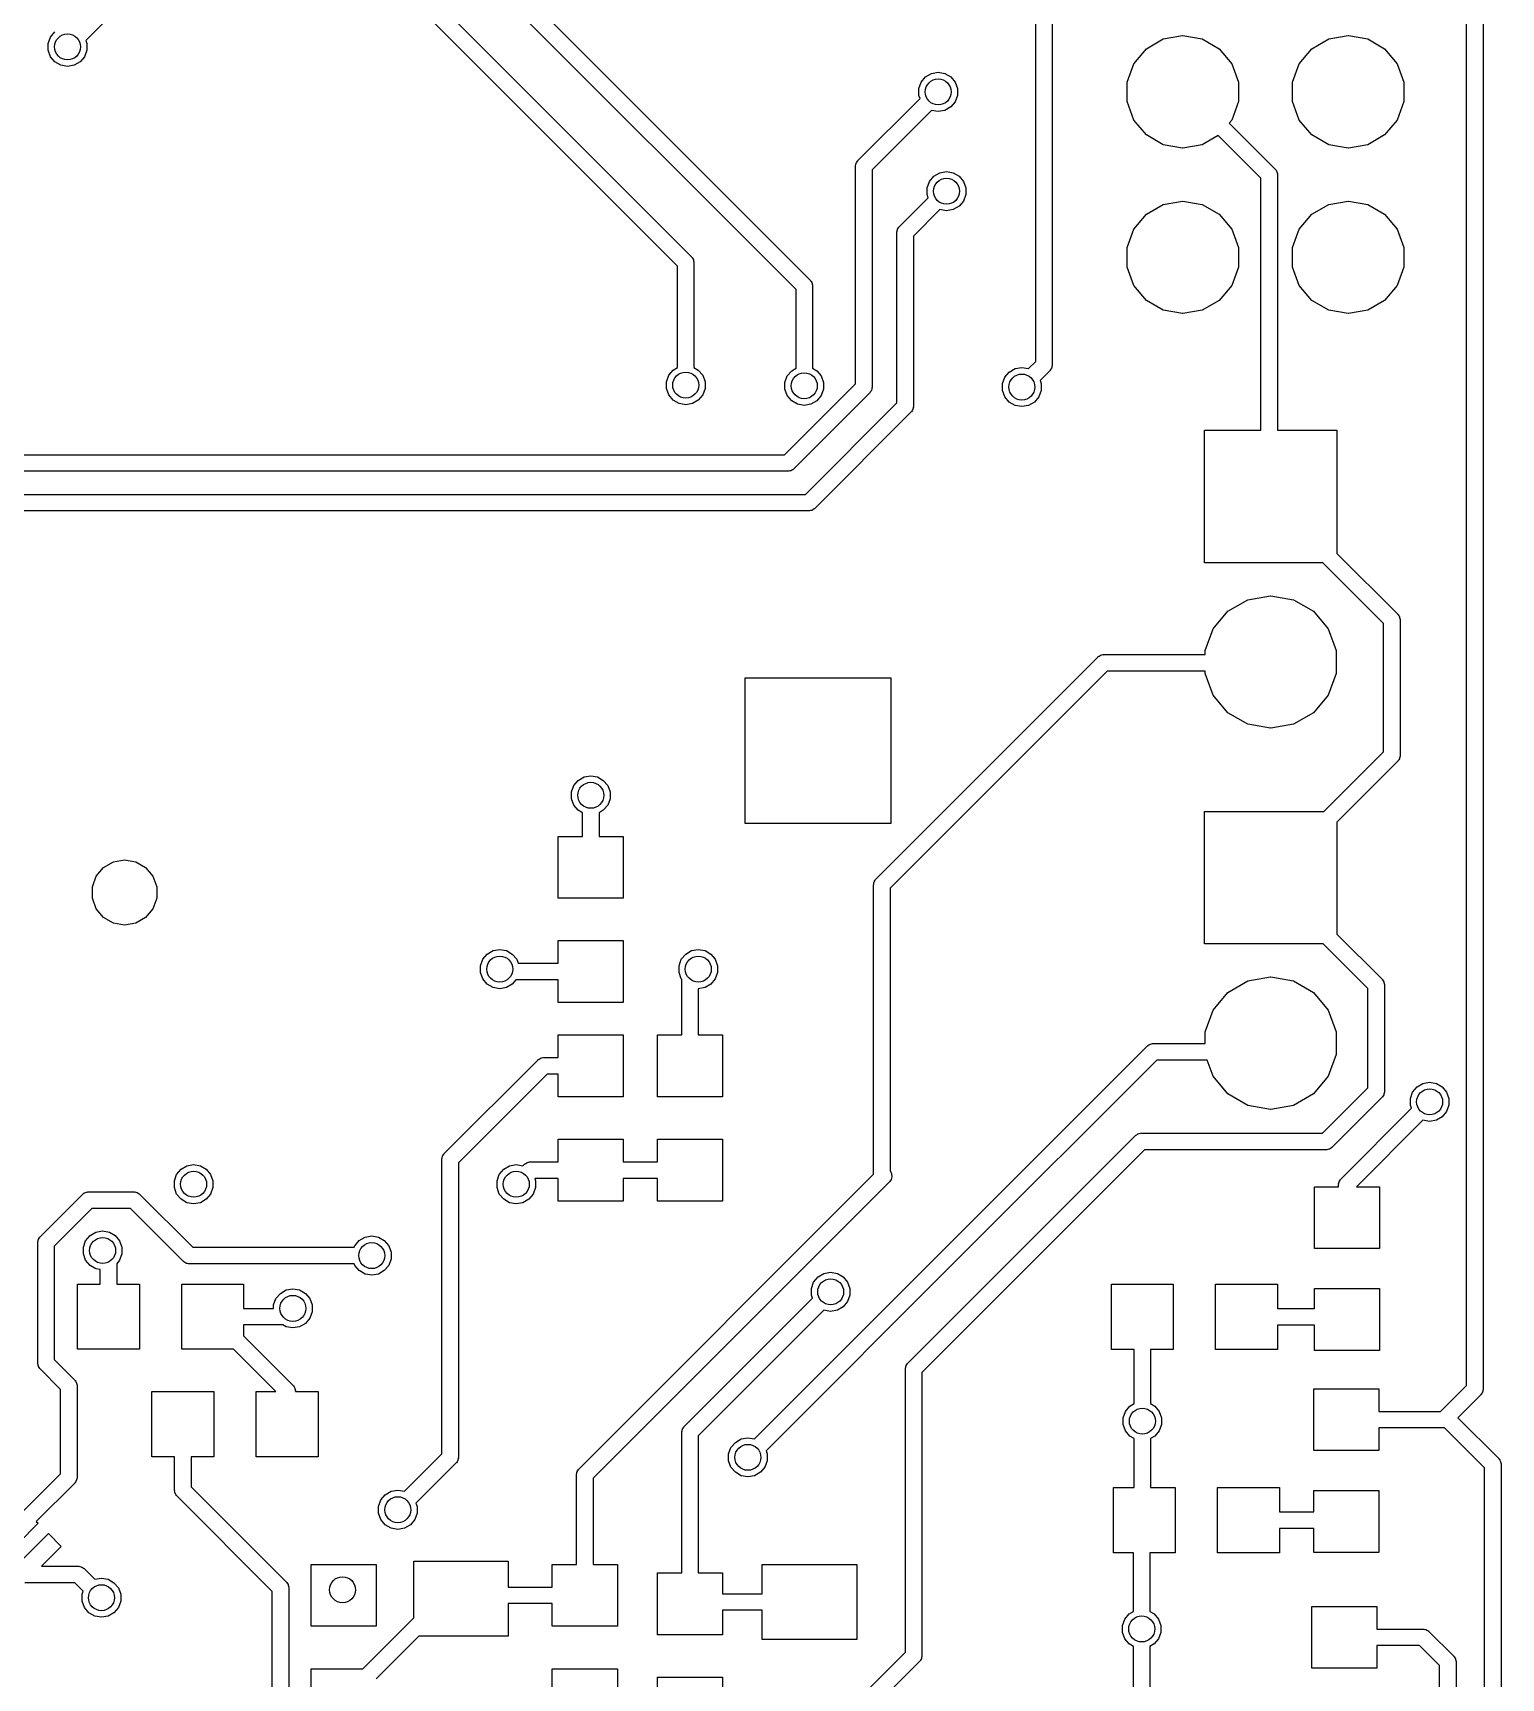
# Model space of a CAD drawing. Extents: x 10 to 287, y -200 to -10.
# Drawn here: x 157.3 to 179.84, y -117.43 to -92.19 of the extents above; entities that cross this region are included whole.
import ezdxf

# ---------------------------------------------------------------- set-up
doc = ezdxf.new("R2010")
doc.units = 0
doc.header["$MEASUREMENT"] = 0
doc.layers.add('BLACK', color=7, linetype='CONTINUOUS')

msp = doc.modelspace()

# ---------------------------------------------------------------- linework, layer by layer
at = {"layer": 'Black'}
for p, q in [((179.308, -112.942), (179.308, -51.3446)), ((179.562, -51.292), (179.562, -112.995)), ((171.706, -78.707), (158.11, -92.3028)), ((163.097, -89.8474), (169.23, -95.9802)), ((169.013, -96.1226), (162.88, -89.9898)), ((162.127, -90.3374), (167.41, -95.6202)), ((167.193, -95.7626), (161.91, -90.4798)), ((172.693, -97.2274), (172.693, -90.82)), ((172.947, -90.82), (172.947, -97.28)), ((157.534, -92.3478), (157.569, -92.2496)), ((157.534, -92.4522), (157.534, -92.3478)), ((157.569, -92.2496), (157.637, -92.1695)), ((158.11, -92.3028), (158.126, -92.3478)), ((158.126, -92.3478), (158.126, -92.4522)), ((174.392, -92.4284), (174.651, -92.2785)), ((174.651, -92.2785), (174.947, -92.2264)), ((174.947, -92.2264), (174.953, -92.2264)), ((174.953, -92.2264), (175.249, -92.2785)), ((175.249, -92.2785), (175.508, -92.4284)), ((176.932, -92.4284), (177.191, -92.2785)), ((177.191, -92.2785), (177.487, -92.2264)), ((177.487, -92.2264), (177.493, -92.2264)), ((177.493, -92.2264), (177.789, -92.2785)), ((177.789, -92.2785), (178.048, -92.4284)), ((157.569, -92.5504), (157.534, -92.4522)), ((157.637, -92.6305), (157.569, -92.5504)), ((157.727, -92.6827), (157.637, -92.6305)), ((158.023, -92.6305), (157.933, -92.6827)), ((158.091, -92.5504), (158.023, -92.6305)), ((158.126, -92.4522), (158.091, -92.5504)), ((174.096, -92.94), (174.199, -92.6582)), ((174.199, -92.6582), (174.392, -92.4284)), ((175.508, -92.4284), (175.701, -92.6582)), ((175.701, -92.6582), (175.804, -92.94)), ((176.636, -92.94), (176.739, -92.6582)), ((176.739, -92.6582), (176.932, -92.4284)), ((178.048, -92.4284), (178.241, -92.6582)), ((178.241, -92.6582), (178.344, -92.94)), ((157.83, -92.7009), (157.727, -92.6827)), ((157.933, -92.6827), (157.83, -92.7009)), ((170.935, -92.9406), (171.003, -92.8605)), ((171.003, -92.8605), (171.093, -92.8083)), ((171.093, -92.8083), (171.196, -92.7901)), ((171.196, -92.7901), (171.299, -92.8083)), ((171.299, -92.8083), (171.389, -92.8605)), ((171.389, -92.8605), (171.457, -92.9406)), ((170.9, -93.0388), (170.935, -92.9406)), ((170.9, -93.1432), (170.9, -93.0388)), ((170.917, -93.1905), (170.9, -93.1432)), ((171.457, -92.9406), (171.492, -93.0388)), ((171.492, -93.1432), (171.457, -93.2414)), ((171.492, -93.0388), (171.492, -93.1432)), ((174.096, -93.24), (174.096, -92.94)), ((175.804, -92.94), (175.804, -93.24)), ((176.636, -93.24), (176.636, -92.94)), ((178.344, -92.94), (178.344, -93.24)), ((169.963, -94.1442), (170.917, -93.1905)), ((171.093, -93.3736), (170.18, -94.2866)), ((171.093, -93.3737), (171.093, -93.3736)), ((171.196, -93.3919), (171.093, -93.3737)), ((171.299, -93.3737), (171.196, -93.3919)), ((171.389, -93.3215), (171.299, -93.3737)), ((171.457, -93.2414), (171.389, -93.3215)), ((174.199, -93.5218), (174.096, -93.24)), ((175.804, -93.24), (175.701, -93.5218)), ((176.739, -93.5218), (176.636, -93.24)), ((178.344, -93.24), (178.241, -93.5218)), ((174.392, -93.7516), (174.199, -93.5218)), ((175.701, -93.5218), (175.663, -93.5679)), ((175.663, -93.5679), (176.366, -94.2712)), ((176.932, -93.7516), (176.739, -93.5218)), ((178.241, -93.5218), (178.048, -93.7516)), ((174.651, -93.9015), (174.392, -93.7516)), ((174.947, -93.9536), (174.651, -93.9015)), ((175.249, -93.9015), (174.953, -93.9536)), ((175.495, -93.7594), (175.249, -93.9015)), ((176.149, -94.4136), (175.495, -93.7594)), ((177.191, -93.9015), (176.932, -93.7516)), ((177.487, -93.9536), (177.191, -93.9015)), ((177.789, -93.9015), (177.493, -93.9536)), ((178.048, -93.7516), (177.789, -93.9015)), ((169.938, -94.1803), (169.947, -94.1667)), ((169.947, -94.1667), (169.956, -94.1524)), ((169.956, -94.1524), (169.96, -94.1488)), ((169.96, -94.1488), (169.963, -94.1442)), ((174.953, -93.9536), (174.947, -93.9536)), ((177.493, -93.9536), (177.487, -93.9536)), ((169.926, -94.2229), (169.931, -94.2069)), ((169.927, -94.2285), (169.926, -94.2229)), ((169.926, -94.234), (169.927, -94.2285)), ((169.926, -97.5698), (169.926, -94.234)), ((169.931, -94.2069), (169.934, -94.1906)), ((169.934, -94.1906), (169.936, -94.1857)), ((169.936, -94.1857), (169.938, -94.1803)), ((170.18, -94.2866), (170.18, -97.6224)), ((171.062, -94.4646), (171.13, -94.3845)), ((171.13, -94.3845), (171.22, -94.3323)), ((171.22, -94.3323), (171.323, -94.3141)), ((171.323, -94.3141), (171.426, -94.3323)), ((171.426, -94.3323), (171.516, -94.3845)), ((171.516, -94.3845), (171.584, -94.4646)), ((176.149, -98.284), (176.149, -94.4136)), ((176.366, -94.2712), (176.369, -94.2758)), ((176.369, -94.2758), (176.373, -94.2794)), ((176.373, -94.2794), (176.382, -94.2937)), ((176.382, -94.2937), (176.391, -94.3073)), ((176.391, -94.3073), (176.393, -94.3127)), ((176.393, -94.3127), (176.395, -94.3176)), ((176.395, -94.3176), (176.398, -94.3339)), ((176.398, -94.3339), (176.403, -94.3499)), ((176.403, -94.3499), (176.402, -94.3555)), ((176.402, -94.3555), (176.403, -94.361)), ((176.403, -94.361), (176.403, -98.284)), ((171.027, -94.5628), (171.062, -94.4646)), ((171.027, -94.6672), (171.027, -94.5628)), ((171.044, -94.7145), (171.027, -94.6672)), ((171.584, -94.4646), (171.619, -94.5628)), ((171.619, -94.6672), (171.584, -94.7654)), ((171.619, -94.5628), (171.619, -94.6672)), ((170.598, -95.1602), (171.044, -94.7145)), ((171.22, -94.8976), (170.815, -95.3026)), ((171.22, -94.8977), (171.22, -94.8976)), ((171.323, -94.9159), (171.22, -94.8977)), ((171.426, -94.8977), (171.323, -94.9159)), ((171.516, -94.8455), (171.426, -94.8977)), ((171.584, -94.7654), (171.516, -94.8455)), ((174.392, -94.9684), (174.651, -94.8185)), ((174.651, -94.8185), (174.947, -94.7664)), ((174.947, -94.7664), (174.953, -94.7664)), ((174.953, -94.7664), (175.249, -94.8185)), ((175.249, -94.8185), (175.508, -94.9684)), ((176.932, -94.9684), (177.191, -94.8185)), ((177.191, -94.8185), (177.487, -94.7664)), ((177.487, -94.7664), (177.493, -94.7664)), ((177.493, -94.7664), (177.789, -94.8185)), ((177.789, -94.8185), (178.048, -94.9684)), ((170.573, -95.1963), (170.582, -95.1827)), ((170.582, -95.1827), (170.591, -95.1684)), ((170.591, -95.1684), (170.595, -95.1648)), ((170.595, -95.1648), (170.598, -95.1602)), ((174.199, -95.1982), (174.392, -94.9684)), ((175.508, -94.9684), (175.701, -95.1982)), ((176.739, -95.1982), (176.932, -94.9684)), ((178.048, -94.9684), (178.241, -95.1982)), ((170.561, -95.2389), (170.566, -95.2229)), ((170.562, -95.2445), (170.561, -95.2389)), ((170.561, -95.25), (170.562, -95.2445)), ((170.561, -97.8644), (170.561, -95.25)), ((170.566, -95.2229), (170.569, -95.2066)), ((170.569, -95.2066), (170.571, -95.2017)), ((170.571, -95.2017), (170.573, -95.1963)), ((170.815, -95.3026), (170.815, -97.917)), ((174.096, -95.48), (174.199, -95.1982)), ((175.701, -95.1982), (175.804, -95.48)), ((176.636, -95.48), (176.739, -95.1982)), ((178.241, -95.1982), (178.344, -95.48)), ((167.41, -95.6202), (167.413, -95.6248)), ((167.413, -95.6248), (167.417, -95.6284)), ((167.417, -95.6284), (167.426, -95.6427)), ((167.426, -95.6427), (167.435, -95.6563)), ((167.435, -95.6563), (167.437, -95.6617)), ((167.437, -95.6617), (167.439, -95.6666)), ((167.439, -95.6666), (167.442, -95.6829)), ((167.442, -95.6829), (167.447, -95.6989)), ((174.096, -95.78), (174.096, -95.48)), ((175.804, -95.48), (175.804, -95.78)), ((176.636, -95.78), (176.636, -95.48)), ((178.344, -95.48), (178.344, -95.78)), ((167.193, -97.3212), (167.193, -95.7626)), ((167.447, -95.6989), (167.446, -95.7045)), ((167.446, -95.7045), (167.447, -95.71)), ((167.447, -95.71), (167.447, -97.3212)), ((174.199, -96.0618), (174.096, -95.78)), ((175.804, -95.78), (175.701, -96.0618)), ((176.739, -96.0618), (176.636, -95.78)), ((178.344, -95.78), (178.241, -96.0618)), ((169.013, -97.3312), (169.013, -96.1226)), ((169.23, -95.9802), (169.233, -95.9848)), ((169.233, -95.9848), (169.237, -95.9884)), ((169.237, -95.9884), (169.246, -96.0027)), ((169.246, -96.0027), (169.255, -96.0163)), ((169.255, -96.0163), (169.257, -96.0217)), ((169.257, -96.0217), (169.259, -96.0266)), ((169.259, -96.0266), (169.262, -96.0429)), ((169.262, -96.0429), (169.267, -96.0589)), ((169.267, -96.0589), (169.266, -96.0645)), ((169.266, -96.0645), (169.267, -96.07)), ((169.267, -96.07), (169.267, -97.3312)), ((174.392, -96.2916), (174.199, -96.0618)), ((175.701, -96.0618), (175.508, -96.2916)), ((176.932, -96.2916), (176.739, -96.0618)), ((178.241, -96.0618), (178.048, -96.2916)), ((174.651, -96.4415), (174.392, -96.2916)), ((174.947, -96.4936), (174.651, -96.4415)), ((175.249, -96.4415), (174.953, -96.4936)), ((175.508, -96.2916), (175.249, -96.4415)), ((177.191, -96.4415), (176.932, -96.2916)), ((177.487, -96.4936), (177.191, -96.4415)), ((177.789, -96.4415), (177.493, -96.4936)), ((178.048, -96.2916), (177.789, -96.4415)), ((174.953, -96.4936), (174.947, -96.4936)), ((177.493, -96.4936), (177.487, -96.4936)), ((167.024, -97.5378), (167.059, -97.4396)), ((167.059, -97.4396), (167.127, -97.3595)), ((167.127, -97.3595), (167.193, -97.3212)), ((167.447, -97.3212), (167.513, -97.3595)), ((167.513, -97.3595), (167.581, -97.4396)), ((167.581, -97.4396), (167.616, -97.5378)), ((168.844, -97.5478), (168.879, -97.4496)), ((168.879, -97.4496), (168.947, -97.3695)), ((168.947, -97.3695), (169.013, -97.3312)), ((169.267, -97.3312), (169.333, -97.3695)), ((169.333, -97.3695), (169.401, -97.4496)), ((169.401, -97.4496), (169.436, -97.5478)), ((172.219, -97.4696), (172.287, -97.3895)), ((172.287, -97.3895), (172.377, -97.3373)), ((172.377, -97.3373), (172.48, -97.3191)), ((172.48, -97.3191), (172.583, -97.3373)), ((172.583, -97.3374), (172.693, -97.2274)), ((172.583, -97.3373), (172.583, -97.3374)), ((172.91, -97.3698), (172.759, -97.5205)), ((172.913, -97.3652), (172.91, -97.3698)), ((172.917, -97.3616), (172.913, -97.3652)), ((172.926, -97.3473), (172.917, -97.3616)), ((172.935, -97.3337), (172.926, -97.3473)), ((172.937, -97.3283), (172.935, -97.3337)), ((172.939, -97.3234), (172.937, -97.3283)), ((172.942, -97.3071), (172.939, -97.3234)), ((172.947, -97.2911), (172.942, -97.3071)), ((172.947, -97.28), (172.946, -97.2855)), ((172.946, -97.2855), (172.947, -97.2911)), ((167.024, -97.6422), (167.024, -97.5378)), ((167.059, -97.7404), (167.024, -97.6422)), ((167.616, -97.6422), (167.581, -97.7404)), ((167.616, -97.5378), (167.616, -97.6422)), ((168.837, -98.6587), (169.926, -97.5698)), ((168.844, -97.6522), (168.844, -97.5478)), ((168.879, -97.7504), (168.844, -97.6522)), ((170.143, -97.7122), (168.98, -98.8755)), ((169.436, -97.6522), (169.401, -97.7504)), ((169.436, -97.5478), (169.436, -97.6522)), ((170.146, -97.7076), (170.143, -97.7122)), ((170.15, -97.704), (170.146, -97.7076)), ((170.159, -97.6897), (170.15, -97.704)), ((170.168, -97.6761), (170.159, -97.6897)), ((170.17, -97.6707), (170.168, -97.6761)), ((170.172, -97.6658), (170.17, -97.6707)), ((170.175, -97.6495), (170.172, -97.6658)), ((170.18, -97.6335), (170.175, -97.6495)), ((170.18, -97.6224), (170.179, -97.6279)), ((170.179, -97.6279), (170.18, -97.6335)), ((172.184, -97.5678), (172.219, -97.4696)), ((172.184, -97.6722), (172.184, -97.5678)), ((172.219, -97.7704), (172.184, -97.6722)), ((172.776, -97.6722), (172.741, -97.7704)), ((172.759, -97.5205), (172.776, -97.5678)), ((172.776, -97.5678), (172.776, -97.6722)), ((167.127, -97.8205), (167.059, -97.7404)), ((167.217, -97.8727), (167.127, -97.8205)), ((167.32, -97.8909), (167.217, -97.8727)), ((167.423, -97.8727), (167.32, -97.8909)), ((167.513, -97.8205), (167.423, -97.8727)), ((167.581, -97.7404), (167.513, -97.8205)), ((168.947, -97.8305), (168.879, -97.7504)), ((169.037, -97.8827), (168.947, -97.8305)), ((169.14, -97.9009), (169.037, -97.8827)), ((169.243, -97.8827), (169.14, -97.9009)), ((169.158, -99.267), (170.561, -97.8644)), ((169.333, -97.8305), (169.243, -97.8827)), ((169.401, -97.7504), (169.333, -97.8305)), ((170.805, -97.9653), (170.803, -97.9707)), ((170.807, -97.9604), (170.805, -97.9653)), ((170.81, -97.9441), (170.807, -97.9604)), ((170.815, -97.9281), (170.81, -97.9441)), ((170.815, -97.917), (170.814, -97.9225)), ((170.814, -97.9225), (170.815, -97.9281)), ((172.287, -97.8505), (172.219, -97.7704)), ((172.377, -97.9027), (172.287, -97.8505)), ((172.48, -97.9209), (172.377, -97.9027)), ((172.583, -97.9027), (172.48, -97.9209)), ((172.673, -97.8505), (172.583, -97.9027)), ((172.741, -97.7704), (172.673, -97.8505)), ((170.778, -98.0068), (169.301, -99.4838)), ((170.781, -98.0022), (170.778, -98.0068)), ((170.785, -97.9986), (170.781, -98.0022)), ((170.794, -97.9843), (170.785, -97.9986)), ((170.803, -97.9707), (170.794, -97.9843)), ((175.284, -100.316), (175.284, -98.284)), ((175.284, -98.284), (176.149, -98.284)), ((176.403, -98.284), (177.316, -98.284)), ((177.316, -98.284), (177.316, -100.174)), ((154.949, -98.6587), (168.837, -98.6587)), ((168.89, -98.9127), (154.909, -98.9127)), ((168.895, -98.9117), (168.89, -98.9127)), ((168.901, -98.9122), (168.895, -98.9117)), ((168.917, -98.9079), (168.901, -98.9122)), ((168.933, -98.905), (168.917, -98.9079)), ((168.938, -98.9022), (168.933, -98.905)), ((168.943, -98.9008), (168.938, -98.9022)), ((168.957, -98.8913), (168.943, -98.9008)), ((168.971, -98.883), (168.957, -98.8913)), ((168.975, -98.8787), (168.971, -98.883)), ((168.98, -98.8755), (168.975, -98.8787)), ((153.9, -99.267), (169.158, -99.267)), ((169.211, -99.521), (153.886, -99.521)), ((169.217, -99.52), (169.211, -99.521)), ((169.222, -99.5205), (169.217, -99.52)), ((169.238, -99.5162), (169.222, -99.5205)), ((169.254, -99.5133), (169.238, -99.5162)), ((169.259, -99.5105), (169.254, -99.5133)), ((169.265, -99.5091), (169.259, -99.5105)), ((169.278, -99.4996), (169.265, -99.5091)), ((169.293, -99.4913), (169.278, -99.4996)), ((169.296, -99.487), (169.293, -99.4913)), ((169.301, -99.4838), (169.296, -99.487)), ((177.316, -100.174), (178.25, -101.108)), ((177.098, -100.316), (175.284, -100.316)), ((178.033, -101.251), (177.098, -100.316)), ((175.643, -101.062), (175.949, -100.885)), ((175.949, -100.885), (176.296, -100.824)), ((176.296, -100.824), (176.304, -100.824)), ((176.304, -100.824), (176.651, -100.885)), ((176.651, -100.885), (176.957, -101.062)), ((175.416, -101.332), (175.643, -101.062)), ((176.957, -101.062), (177.184, -101.332)), ((178.25, -101.108), (178.253, -101.113)), ((178.253, -101.113), (178.257, -101.116)), ((178.257, -101.116), (178.266, -101.131)), ((178.266, -101.131), (178.275, -101.144)), ((178.275, -101.144), (178.277, -101.15)), ((178.277, -101.15), (178.279, -101.155)), ((178.279, -101.155), (178.282, -101.171)), ((178.282, -101.171), (178.287, -101.187)), ((178.287, -101.187), (178.286, -101.192)), ((178.286, -101.192), (178.287, -101.198)), ((178.287, -101.198), (178.287, -103.124)), ((175.296, -101.664), (175.416, -101.332)), ((177.184, -101.332), (177.304, -101.664)), ((178.033, -103.124), (178.033, -101.251)), ((173.654, -101.757), (173.669, -101.748)), ((173.669, -101.748), (173.682, -101.739)), ((173.682, -101.739), (173.688, -101.737)), ((173.688, -101.737), (173.693, -101.735)), ((173.693, -101.735), (173.709, -101.732)), ((173.709, -101.732), (173.725, -101.727)), ((173.725, -101.727), (173.73, -101.728)), ((173.73, -101.728), (173.736, -101.727)), ((173.736, -101.727), (175.296, -101.727)), ((175.296, -101.727), (175.296, -101.664)), ((177.304, -101.664), (177.304, -102.016)), ((170.243, -105.168), (173.646, -101.764)), ((173.789, -101.981), (170.459, -105.31)), ((173.646, -101.764), (173.651, -101.761)), ((173.651, -101.761), (173.654, -101.757)), ((175.296, -101.981), (173.789, -101.981)), ((175.296, -102.016), (175.296, -101.981)), ((168.232, -104.318), (168.232, -102.082)), ((168.232, -102.082), (170.468, -102.082)), ((170.468, -102.082), (170.468, -104.318)), ((175.416, -102.348), (175.296, -102.016)), ((177.304, -102.016), (177.184, -102.348)), ((175.643, -102.618), (175.416, -102.348)), ((177.184, -102.348), (176.957, -102.618)), ((175.949, -102.795), (175.643, -102.618)), ((176.957, -102.618), (176.651, -102.795)), ((176.296, -102.856), (175.949, -102.795)), ((176.304, -102.856), (176.296, -102.856)), ((176.651, -102.795), (176.304, -102.856)), ((177.118, -104.134), (178.033, -103.219)), ((178.033, -103.219), (178.033, -103.124)), ((178.287, -103.124), (178.287, -103.272)), ((178.25, -103.362), (177.316, -104.296)), ((178.253, -103.357), (178.25, -103.362)), ((178.257, -103.354), (178.253, -103.357)), ((178.266, -103.339), (178.257, -103.354)), ((178.275, -103.326), (178.266, -103.339)), ((178.277, -103.32), (178.275, -103.326)), ((178.279, -103.315), (178.277, -103.32)), ((178.282, -103.299), (178.279, -103.315)), ((178.287, -103.283), (178.282, -103.299)), ((178.287, -103.272), (178.286, -103.278)), ((178.286, -103.278), (178.287, -103.283)), ((165.566, -103.834), (165.601, -103.736)), ((165.601, -103.736), (165.669, -103.656)), ((165.669, -103.656), (165.759, -103.603)), ((165.759, -103.603), (165.862, -103.585)), ((165.862, -103.585), (165.965, -103.603)), ((165.965, -103.603), (166.055, -103.656)), ((166.055, -103.656), (166.123, -103.736)), ((166.123, -103.736), (166.158, -103.834)), ((165.566, -103.938), (165.566, -103.834)), ((165.601, -104.036), (165.566, -103.938)), ((166.158, -103.938), (166.123, -104.036)), ((166.158, -103.834), (166.158, -103.938)), ((165.669, -104.116), (165.601, -104.036)), ((165.735, -104.155), (165.669, -104.116)), ((165.735, -104.516), (165.735, -104.155)), ((166.055, -104.116), (165.989, -104.155)), ((165.989, -104.155), (165.989, -104.516)), ((166.123, -104.036), (166.055, -104.116)), ((175.284, -106.166), (175.284, -104.134)), ((175.284, -104.134), (177.118, -104.134)), ((165.362, -105.466), (165.362, -104.516)), ((165.362, -104.516), (165.735, -104.516)), ((165.989, -104.516), (166.362, -104.516)), ((166.362, -104.516), (166.362, -105.466)), ((170.468, -104.318), (168.232, -104.318)), ((177.316, -104.296), (177.316, -106.016)), ((158.271, -105.126), (158.383, -104.992)), ((158.383, -104.992), (158.534, -104.905)), ((158.534, -104.905), (158.706, -104.875)), ((158.706, -104.875), (158.878, -104.905)), ((158.878, -104.905), (159.029, -104.992)), ((159.029, -104.992), (159.141, -105.126)), ((158.211, -105.29), (158.271, -105.126)), ((159.141, -105.126), (159.201, -105.29)), ((170.205, -105.258), (170.206, -105.252)), ((170.205, -109.701), (170.205, -105.258)), ((170.206, -105.247), (170.21, -105.231)), ((170.206, -105.252), (170.206, -105.247)), ((170.21, -105.231), (170.213, -105.214)), ((170.213, -105.214), (170.216, -105.209)), ((170.216, -105.209), (170.217, -105.204)), ((170.217, -105.204), (170.227, -105.19)), ((170.227, -105.19), (170.235, -105.176)), ((170.235, -105.176), (170.239, -105.172)), ((170.239, -105.172), (170.243, -105.168)), ((158.211, -105.464), (158.211, -105.29)), ((158.271, -105.628), (158.211, -105.464)), ((159.201, -105.464), (159.141, -105.628)), ((159.201, -105.29), (159.201, -105.464)), ((166.362, -105.466), (165.362, -105.466)), ((170.459, -105.31), (170.459, -109.653)), ((158.383, -105.762), (158.271, -105.628)), ((158.534, -105.849), (158.383, -105.762)), ((159.029, -105.762), (158.878, -105.849)), ((159.141, -105.628), (159.029, -105.762)), ((158.706, -105.879), (158.534, -105.849)), ((158.878, -105.849), (158.706, -105.879)), ((177.316, -106.016), (178.01, -106.71)), ((164.272, -106.323), (164.362, -106.27)), ((164.362, -106.27), (164.465, -106.252)), ((164.465, -106.252), (164.568, -106.27)), ((164.568, -106.27), (164.658, -106.323)), ((165.362, -106.464), (165.362, -106.116)), ((165.362, -106.116), (166.362, -106.116)), ((166.362, -106.116), (166.362, -107.066)), ((167.32, -106.323), (167.41, -106.27)), ((167.41, -106.27), (167.513, -106.252)), ((167.513, -106.252), (167.616, -106.27)), ((167.616, -106.27), (167.706, -106.323)), ((177.106, -106.166), (175.284, -106.166)), ((177.793, -106.853), (177.106, -106.166)), ((164.169, -106.501), (164.204, -106.403)), ((164.169, -106.605), (164.169, -106.501)), ((164.204, -106.403), (164.272, -106.323)), ((164.658, -106.323), (164.726, -106.403)), ((164.726, -106.403), (164.748, -106.464)), ((164.748, -106.464), (165.362, -106.464)), ((167.217, -106.501), (167.252, -106.403)), ((167.217, -106.605), (167.217, -106.501)), ((167.252, -106.403), (167.32, -106.323)), ((167.706, -106.323), (167.774, -106.403)), ((167.774, -106.403), (167.809, -106.501)), ((167.809, -106.501), (167.809, -106.605)), ((164.204, -106.703), (164.169, -106.605)), ((164.272, -106.783), (164.204, -106.703)), ((164.362, -106.836), (164.272, -106.783)), ((164.658, -106.783), (164.568, -106.836)), ((164.713, -106.718), (164.658, -106.783)), ((165.362, -106.718), (164.713, -106.718)), ((165.362, -107.066), (165.362, -106.718)), ((167.252, -106.703), (167.217, -106.605)), ((167.259, -106.711), (167.252, -106.703)), ((167.259, -107.564), (167.259, -106.711)), ((167.706, -106.783), (167.616, -106.836)), ((167.774, -106.703), (167.706, -106.783)), ((167.809, -106.605), (167.774, -106.703)), ((175.643, -106.912), (175.949, -106.735)), ((175.949, -106.735), (176.296, -106.674)), ((176.296, -106.674), (176.304, -106.674)), ((176.304, -106.674), (176.651, -106.735)), ((176.651, -106.735), (176.957, -106.912)), ((178.01, -106.71), (178.013, -106.715)), ((178.013, -106.715), (178.017, -106.718)), ((178.017, -106.718), (178.026, -106.733)), ((178.026, -106.733), (178.035, -106.746)), ((178.035, -106.746), (178.037, -106.752)), ((178.037, -106.752), (178.039, -106.757)), ((178.039, -106.757), (178.042, -106.773)), ((178.042, -106.773), (178.047, -106.789)), ((178.047, -106.789), (178.046, -106.794)), ((178.046, -106.794), (178.047, -106.8)), ((178.047, -106.8), (178.047, -107.054)), ((164.465, -106.854), (164.362, -106.836)), ((164.568, -106.836), (164.465, -106.854)), ((167.616, -106.836), (167.513, -106.854)), ((167.513, -106.854), (167.513, -107.564)), ((175.416, -107.182), (175.643, -106.912)), ((176.957, -106.912), (177.184, -107.182)), ((177.793, -107.054), (177.793, -106.853)), ((177.793, -108.377), (177.793, -107.054)), ((178.047, -107.054), (178.047, -108.43)), ((166.362, -107.066), (165.362, -107.066)), ((175.296, -107.514), (175.416, -107.182)), ((177.184, -107.182), (177.304, -107.514)), ((175.296, -107.696), (175.296, -107.514)), ((177.304, -107.514), (177.304, -107.866)), ((165.362, -107.912), (165.362, -107.564)), ((165.362, -107.564), (166.362, -107.564)), ((166.362, -107.564), (166.362, -108.514)), ((166.886, -108.514), (166.886, -107.564)), ((166.886, -107.564), (167.259, -107.564)), ((167.513, -107.564), (167.886, -107.564)), ((167.886, -107.564), (167.886, -108.514)), ((171.36, -110.781), (174.408, -107.733)), ((174.408, -107.733), (174.413, -107.73)), ((174.413, -107.73), (174.416, -107.726)), ((174.416, -107.726), (174.431, -107.717)), ((174.431, -107.717), (174.444, -107.708)), ((174.444, -107.708), (174.45, -107.706)), ((174.45, -107.706), (174.455, -107.704)), ((174.455, -107.704), (174.471, -107.701)), ((174.471, -107.701), (174.487, -107.696)), ((174.487, -107.696), (174.492, -107.697)), ((174.492, -107.697), (174.498, -107.696)), ((174.498, -107.696), (175.296, -107.696)), ((163.613, -109.384), (165.048, -107.949)), ((165.048, -107.949), (165.053, -107.946)), ((165.053, -107.946), (165.056, -107.942)), ((165.056, -107.942), (165.071, -107.933)), ((165.071, -107.933), (165.084, -107.924)), ((165.084, -107.924), (165.09, -107.922)), ((165.09, -107.922), (165.095, -107.92)), ((165.095, -107.92), (165.111, -107.917)), ((165.111, -107.917), (165.127, -107.912)), ((165.127, -107.912), (165.133, -107.913)), ((165.133, -107.913), (165.138, -107.912)), ((165.138, -107.912), (165.362, -107.912)), ((174.551, -107.95), (171.54, -110.961)), ((175.326, -107.95), (174.551, -107.95)), ((175.416, -108.198), (175.326, -107.95)), ((177.304, -107.866), (177.184, -108.198)), ((165.191, -108.166), (163.83, -109.527)), ((165.362, -108.166), (165.191, -108.166)), ((165.362, -108.514), (165.362, -108.166)), ((175.643, -108.468), (175.416, -108.198)), ((177.184, -108.198), (176.957, -108.468)), ((178.547, -108.36), (178.637, -108.307)), ((178.637, -108.307), (178.74, -108.289)), ((178.74, -108.289), (178.843, -108.307)), ((178.843, -108.307), (178.933, -108.36)), ((166.362, -108.514), (165.362, -108.514)), ((167.886, -108.514), (166.886, -108.514)), ((175.949, -108.645), (175.643, -108.468)), ((176.957, -108.468), (176.651, -108.645)), ((177.097, -109.073), (177.793, -108.377)), ((178.01, -108.52), (177.24, -109.29)), ((178.013, -108.515), (178.01, -108.52)), ((178.017, -108.512), (178.013, -108.515)), ((178.026, -108.497), (178.017, -108.512)), ((178.035, -108.484), (178.026, -108.497)), ((178.037, -108.478), (178.035, -108.484)), ((178.039, -108.473), (178.037, -108.478)), ((178.042, -108.457), (178.039, -108.473)), ((178.047, -108.441), (178.042, -108.457)), ((178.047, -108.43), (178.046, -108.436)), ((178.046, -108.436), (178.047, -108.441)), ((178.444, -108.538), (178.479, -108.44)), ((178.444, -108.642), (178.444, -108.538)), ((178.479, -108.44), (178.547, -108.36)), ((178.933, -108.36), (179.001, -108.44)), ((179.001, -108.44), (179.036, -108.538)), ((179.036, -108.538), (179.036, -108.642)), ((176.296, -108.706), (175.949, -108.645)), ((176.304, -108.706), (176.296, -108.706)), ((176.651, -108.645), (176.304, -108.706)), ((177.38, -109.77), (178.461, -108.689)), ((178.461, -108.689), (178.444, -108.642)), ((178.933, -108.82), (178.843, -108.873)), ((179.001, -108.74), (178.933, -108.82)), ((179.036, -108.642), (179.001, -108.74)), ((174.283, -109.078), (174.299, -109.073)), ((174.299, -109.073), (174.304, -109.074)), ((174.304, -109.074), (174.31, -109.073)), ((174.31, -109.073), (177.097, -109.073)), ((178.637, -108.873), (177.617, -109.893)), ((178.74, -108.891), (178.637, -108.873)), ((178.637, -108.873), (178.637, -108.873)), ((178.843, -108.873), (178.74, -108.891)), ((165.362, -109.512), (165.362, -109.164)), ((165.362, -109.164), (166.362, -109.164)), ((166.362, -109.164), (166.362, -109.512)), ((166.886, -109.512), (166.886, -109.164)), ((166.886, -109.164), (167.886, -109.164)), ((167.886, -109.164), (167.886, -110.114)), ((170.73, -112.6), (174.22, -109.11)), ((174.363, -109.327), (170.947, -112.743)), ((174.22, -109.11), (174.225, -109.107)), ((174.225, -109.107), (174.228, -109.103)), ((174.228, -109.103), (174.243, -109.094)), ((174.243, -109.094), (174.256, -109.085)), ((174.256, -109.085), (174.262, -109.083)), ((174.262, -109.083), (174.267, -109.081)), ((174.267, -109.081), (174.283, -109.078)), ((177.15, -109.327), (174.363, -109.327)), ((177.156, -109.326), (177.15, -109.327)), ((177.161, -109.327), (177.156, -109.326)), ((177.177, -109.322), (177.161, -109.327)), ((177.193, -109.319), (177.177, -109.322)), ((177.198, -109.317), (177.193, -109.319)), ((177.204, -109.315), (177.198, -109.317)), ((177.217, -109.306), (177.204, -109.315)), ((177.232, -109.297), (177.217, -109.306)), ((177.235, -109.293), (177.232, -109.297)), ((177.24, -109.29), (177.235, -109.293)), ((159.573, -109.625), (159.663, -109.572)), ((159.663, -109.572), (159.766, -109.554)), ((159.766, -109.554), (159.869, -109.572)), ((159.869, -109.572), (159.959, -109.625)), ((163.576, -109.463), (163.581, -109.447)), ((163.577, -109.468), (163.576, -109.463)), ((163.576, -109.474), (163.577, -109.468)), ((163.576, -112.522), (163.576, -109.474)), ((163.581, -109.447), (163.584, -109.431)), ((163.584, -109.431), (163.586, -109.426)), ((163.586, -109.426), (163.588, -109.42)), ((163.588, -109.42), (163.597, -109.407)), ((163.597, -109.407), (163.606, -109.392)), ((163.606, -109.392), (163.61, -109.389)), ((163.61, -109.389), (163.613, -109.384)), ((163.83, -109.527), (163.83, -112.522)), ((164.526, -109.625), (164.616, -109.572)), ((164.616, -109.572), (164.719, -109.554)), ((164.719, -109.554), (164.822, -109.572)), ((164.822, -109.572), (164.845, -109.549)), ((164.822, -109.572), (164.822, -109.572)), ((164.845, -109.549), (164.85, -109.546)), ((164.85, -109.546), (164.853, -109.542)), ((164.853, -109.542), (164.868, -109.534)), ((164.868, -109.534), (164.881, -109.524)), ((164.881, -109.524), (164.887, -109.523)), ((164.887, -109.523), (164.891, -109.52)), ((164.891, -109.52), (164.908, -109.517)), ((164.908, -109.517), (164.924, -109.513)), ((164.924, -109.513), (164.929, -109.513)), ((164.929, -109.513), (164.935, -109.512)), ((164.935, -109.512), (165.362, -109.512)), ((166.362, -109.512), (166.886, -109.512)), ((159.47, -109.803), (159.505, -109.705)), ((159.47, -109.907), (159.47, -109.803)), ((159.505, -109.705), (159.573, -109.625)), ((159.959, -109.625), (160.027, -109.705)), ((160.027, -109.705), (160.062, -109.803)), ((160.062, -109.803), (160.062, -109.907)), ((164.423, -109.803), (164.458, -109.705)), ((164.423, -109.907), (164.423, -109.803)), ((164.458, -109.705), (164.526, -109.625)), ((165.362, -109.766), (165.002, -109.766)), ((165.002, -109.766), (165.015, -109.803)), ((165.015, -109.803), (165.015, -109.907)), ((165.362, -110.114), (165.362, -109.766)), ((165.681, -114.225), (170.205, -109.701)), ((166.886, -109.766), (166.362, -109.766)), ((166.362, -109.766), (166.362, -110.114)), ((166.886, -110.114), (166.886, -109.766)), ((170.448, -109.818), (170.422, -109.843)), ((170.473, -109.782), (170.448, -109.818)), ((170.459, -109.653), (170.462, -109.655)), ((170.462, -109.655), (170.48, -109.695)), ((170.484, -109.739), (170.473, -109.782)), ((170.48, -109.695), (170.484, -109.739)), ((177.348, -109.833), (177.351, -109.817)), ((177.351, -109.817), (177.353, -109.812)), ((177.353, -109.812), (177.355, -109.806)), ((177.355, -109.806), (177.364, -109.793)), ((177.364, -109.793), (177.373, -109.778)), ((177.373, -109.778), (177.377, -109.775)), ((177.377, -109.775), (177.38, -109.77)), ((157.41, -110.66), (158.06, -110.01)), ((158.06, -110.01), (158.065, -110.007)), ((158.065, -110.007), (158.068, -110.003)), ((158.068, -110.003), (158.083, -109.994)), ((158.083, -109.994), (158.096, -109.985)), ((158.096, -109.985), (158.102, -109.983)), ((158.102, -109.983), (158.107, -109.981)), ((158.107, -109.981), (158.123, -109.978)), ((158.123, -109.978), (158.139, -109.973)), ((158.139, -109.973), (158.144, -109.974)), ((158.144, -109.974), (158.15, -109.973)), ((158.15, -109.973), (158.85, -109.973)), ((158.85, -109.973), (158.856, -109.974)), ((158.856, -109.974), (158.861, -109.973)), ((158.861, -109.973), (158.877, -109.978)), ((158.877, -109.978), (158.893, -109.981)), ((158.893, -109.981), (158.898, -109.983)), ((158.898, -109.983), (158.904, -109.985)), ((158.904, -109.985), (158.917, -109.994)), ((158.917, -109.994), (158.932, -110.003)), ((158.932, -110.003), (158.935, -110.007)), ((158.935, -110.007), (158.94, -110.01)), ((158.94, -110.01), (159.753, -110.823)), ((159.505, -110.005), (159.47, -109.907)), ((159.573, -110.085), (159.505, -110.005)), ((159.663, -110.138), (159.573, -110.085)), ((159.959, -110.085), (159.869, -110.138)), ((160.027, -110.005), (159.959, -110.085)), ((160.062, -109.907), (160.027, -110.005)), ((164.458, -110.005), (164.423, -109.907)), ((164.526, -110.085), (164.458, -110.005)), ((164.616, -110.138), (164.526, -110.085)), ((164.912, -110.085), (164.822, -110.138)), ((164.98, -110.005), (164.912, -110.085)), ((165.015, -109.907), (164.98, -110.005)), ((170.422, -109.843), (165.898, -114.368)), ((176.97, -110.843), (176.97, -109.893)), ((176.97, -109.893), (177.343, -109.893)), ((177.343, -109.849), (177.348, -109.833)), ((177.344, -109.854), (177.343, -109.849)), ((177.343, -109.86), (177.344, -109.854)), ((177.343, -109.893), (177.343, -109.86)), ((177.617, -109.893), (177.97, -109.893)), ((177.97, -109.893), (177.97, -110.843)), ((158.203, -110.227), (157.627, -110.803)), ((158.797, -110.227), (158.203, -110.227)), ((159.61, -111.04), (158.797, -110.227)), ((159.766, -110.156), (159.663, -110.138)), ((159.869, -110.138), (159.766, -110.156)), ((164.719, -110.156), (164.616, -110.138)), ((164.822, -110.138), (164.719, -110.156)), ((166.362, -110.114), (165.362, -110.114)), ((167.886, -110.114), (166.886, -110.114)), ((158.176, -110.641), (158.266, -110.588)), ((158.266, -110.588), (158.369, -110.57)), ((158.369, -110.57), (158.472, -110.588)), ((158.472, -110.588), (158.562, -110.641)), ((157.373, -110.739), (157.378, -110.723)), ((157.374, -110.744), (157.373, -110.739)), ((157.373, -110.75), (157.374, -110.744)), ((157.373, -112.6), (157.373, -110.75)), ((157.378, -110.723), (157.381, -110.707)), ((157.381, -110.707), (157.383, -110.702)), ((157.383, -110.702), (157.385, -110.696)), ((157.385, -110.696), (157.394, -110.683)), ((157.394, -110.683), (157.403, -110.668)), ((157.403, -110.668), (157.407, -110.665)), ((157.407, -110.665), (157.41, -110.66)), ((157.627, -110.803), (157.627, -112.547)), ((158.073, -110.819), (158.108, -110.721)), ((158.073, -110.923), (158.073, -110.819)), ((158.108, -110.721), (158.176, -110.641)), ((158.562, -110.641), (158.63, -110.721)), ((158.63, -110.721), (158.665, -110.819)), ((158.665, -110.819), (158.665, -110.923)), ((159.753, -110.823), (162.231, -110.823)), ((162.231, -110.823), (162.239, -110.8)), ((162.239, -110.8), (162.307, -110.72)), ((162.307, -110.72), (162.397, -110.667)), ((162.397, -110.667), (162.5, -110.649)), ((162.5, -110.649), (162.603, -110.667)), ((162.603, -110.667), (162.693, -110.72)), ((162.693, -110.72), (162.761, -110.8)), ((162.761, -110.8), (162.796, -110.898)), ((168.378, -113.763), (171.36, -110.781)), ((158.108, -111.021), (158.073, -110.923)), ((158.176, -111.101), (158.108, -111.021)), ((158.63, -111.021), (158.585, -111.075)), ((158.585, -111.075), (158.585, -111.387)), ((158.665, -110.923), (158.63, -111.021)), ((159.615, -111.043), (159.61, -111.04)), ((159.618, -111.047), (159.615, -111.043)), ((159.633, -111.056), (159.618, -111.047)), ((159.646, -111.065), (159.633, -111.056)), ((159.652, -111.067), (159.646, -111.065)), ((159.657, -111.069), (159.652, -111.067)), ((159.673, -111.072), (159.657, -111.069)), ((159.689, -111.077), (159.673, -111.072)), ((159.694, -111.076), (159.689, -111.077)), ((159.7, -111.077), (159.694, -111.076)), ((162.231, -111.077), (159.7, -111.077)), ((162.239, -111.1), (162.231, -111.077)), ((162.796, -111.002), (162.761, -111.1)), ((162.796, -110.898), (162.796, -111.002)), ((171.54, -110.961), (168.554, -113.947)), ((177.97, -110.843), (176.97, -110.843)), ((158.266, -111.154), (158.176, -111.101)), ((158.331, -111.165), (158.266, -111.154)), ((158.331, -111.387), (158.331, -111.165)), ((162.307, -111.18), (162.239, -111.1)), ((162.397, -111.233), (162.307, -111.18)), ((162.5, -111.251), (162.397, -111.233)), ((162.603, -111.233), (162.5, -111.251)), ((162.693, -111.18), (162.603, -111.233)), ((162.761, -111.1), (162.693, -111.18)), ((169.284, -111.356), (169.352, -111.276)), ((169.352, -111.276), (169.442, -111.223)), ((169.442, -111.223), (169.545, -111.205)), ((169.545, -111.205), (169.648, -111.223)), ((169.648, -111.223), (169.738, -111.276)), ((169.738, -111.276), (169.806, -111.356)), ((157.983, -112.387), (157.983, -111.387)), ((157.983, -111.387), (158.331, -111.387)), ((158.585, -111.387), (158.933, -111.387)), ((158.933, -111.387), (158.933, -112.387)), ((159.583, -112.387), (159.583, -111.387)), ((159.583, -111.387), (160.533, -111.387)), ((160.533, -111.387), (160.533, -111.76)), ((161.029, -111.61), (161.097, -111.53)), ((161.097, -111.53), (161.187, -111.477)), ((161.187, -111.477), (161.29, -111.459)), ((161.29, -111.459), (161.393, -111.477)), ((161.393, -111.477), (161.483, -111.53)), ((161.483, -111.53), (161.551, -111.61)), ((169.249, -111.454), (169.284, -111.356)), ((169.249, -111.558), (169.249, -111.454)), ((169.266, -111.605), (169.249, -111.558)), ((169.806, -111.356), (169.841, -111.454)), ((169.841, -111.558), (169.806, -111.656)), ((169.841, -111.454), (169.841, -111.558)), ((173.855, -112.39), (173.855, -111.39)), ((173.855, -111.39), (174.805, -111.39)), ((174.805, -111.39), (174.805, -112.39)), ((175.455, -112.39), (175.455, -111.39)), ((175.455, -111.39), (176.405, -111.39)), ((176.405, -111.39), (176.405, -111.763)), ((176.97, -111.763), (176.97, -111.455)), ((176.97, -111.455), (177.97, -111.455)), ((177.97, -111.455), (177.97, -112.405)), ((160.533, -111.76), (160.994, -111.76)), ((160.994, -111.708), (161.029, -111.61)), ((160.994, -111.76), (160.994, -111.708)), ((161.551, -111.61), (161.586, -111.708)), ((161.586, -111.812), (161.551, -111.91)), ((161.586, -111.708), (161.586, -111.812)), ((167.296, -113.575), (169.266, -111.605)), ((169.442, -111.789), (167.513, -113.718)), ((169.545, -111.807), (169.442, -111.789)), ((169.442, -111.789), (169.442, -111.789)), ((169.648, -111.789), (169.545, -111.807)), ((169.738, -111.736), (169.648, -111.789)), ((169.806, -111.656), (169.738, -111.736)), ((176.405, -111.763), (176.97, -111.763)), ((161.137, -112.014), (160.533, -112.014)), ((160.533, -112.014), (160.533, -112.182)), ((161.187, -112.043), (161.137, -112.014)), ((161.29, -112.061), (161.187, -112.043)), ((161.393, -112.043), (161.29, -112.061)), ((161.483, -111.99), (161.393, -112.043)), ((161.551, -111.91), (161.483, -111.99)), ((176.97, -112.017), (176.405, -112.017)), ((176.405, -112.017), (176.405, -112.39)), ((176.97, -112.405), (176.97, -112.017)), ((160.533, -112.182), (161.291, -112.94)), ((157.374, -112.606), (157.373, -112.6)), ((157.373, -112.611), (157.374, -112.606)), ((157.627, -112.547), (157.94, -112.86)), ((158.933, -112.387), (157.983, -112.387)), ((160.379, -112.387), (159.583, -112.387)), ((161.029, -113.038), (160.379, -112.387)), ((163.576, -113.994), (163.576, -112.522)), ((163.83, -112.522), (163.83, -114.047)), ((170.714, -112.623), (170.723, -112.608)), ((170.723, -112.608), (170.727, -112.605)), ((170.727, -112.605), (170.73, -112.6)), ((174.203, -112.39), (173.855, -112.39)), ((174.203, -113.221), (174.203, -112.39)), ((174.805, -112.39), (174.457, -112.39)), ((174.457, -112.39), (174.457, -113.221)), ((176.405, -112.39), (175.455, -112.39)), ((177.97, -112.405), (176.97, -112.405)), ((157.378, -112.627), (157.373, -112.611)), ((157.381, -112.643), (157.378, -112.627)), ((157.383, -112.648), (157.381, -112.643)), ((157.385, -112.654), (157.383, -112.648)), ((157.394, -112.667), (157.385, -112.654)), ((157.403, -112.682), (157.394, -112.667)), ((157.407, -112.685), (157.403, -112.682)), ((157.41, -112.69), (157.407, -112.685)), ((157.723, -113.003), (157.41, -112.69)), ((157.94, -112.86), (157.943, -112.865)), ((170.693, -112.679), (170.698, -112.663)), ((170.694, -112.684), (170.693, -112.679)), ((170.693, -112.69), (170.694, -112.684)), ((170.693, -117.037), (170.693, -112.69)), ((170.698, -112.663), (170.701, -112.647)), ((170.701, -112.647), (170.703, -112.642)), ((170.703, -112.642), (170.705, -112.636)), ((170.705, -112.636), (170.714, -112.623)), ((170.947, -112.743), (170.947, -117.09)), ((157.723, -114.297), (157.723, -113.003)), ((157.943, -112.865), (157.947, -112.868)), ((157.947, -112.868), (157.956, -112.883)), ((157.956, -112.883), (157.965, -112.896)), ((157.965, -112.896), (157.967, -112.902)), ((157.967, -112.902), (157.969, -112.907)), ((157.969, -112.907), (157.972, -112.923)), ((157.972, -112.923), (157.977, -112.939)), ((157.977, -112.939), (157.976, -112.944)), ((157.976, -112.944), (157.977, -112.95)), ((157.977, -112.95), (157.977, -114.35)), ((159.126, -114.038), (159.126, -113.038)), ((159.126, -113.038), (160.076, -113.038)), ((160.076, -113.038), (160.076, -114.038)), ((160.726, -114.038), (160.726, -113.038)), ((160.726, -113.038), (161.029, -113.038)), ((161.291, -112.94), (161.294, -112.945)), ((161.294, -112.945), (161.298, -112.948)), ((161.298, -112.948), (161.307, -112.963)), ((161.307, -112.963), (161.316, -112.976)), ((161.316, -112.976), (161.318, -112.982)), ((161.318, -112.982), (161.32, -112.987)), ((161.32, -112.987), (161.323, -113.003)), ((161.323, -113.003), (161.328, -113.019)), ((161.328, -113.019), (161.327, -113.024)), ((161.327, -113.024), (161.328, -113.03)), ((161.328, -113.03), (161.328, -113.038)), ((161.328, -113.038), (161.676, -113.038)), ((161.676, -113.038), (161.676, -114.038)), ((176.96, -113.943), (176.96, -112.993)), ((176.96, -112.993), (177.96, -112.993)), ((177.96, -112.993), (177.96, -113.341)), ((178.909, -113.341), (179.308, -112.942)), ((179.525, -113.085), (179.172, -113.438)), ((179.528, -113.08), (179.525, -113.085)), ((179.532, -113.077), (179.528, -113.08)), ((179.541, -113.062), (179.532, -113.077)), ((179.55, -113.049), (179.541, -113.062)), ((179.552, -113.043), (179.55, -113.049)), ((179.554, -113.038), (179.552, -113.043)), ((179.557, -113.022), (179.554, -113.038)), ((179.562, -113.006), (179.557, -113.022)), ((179.562, -112.995), (179.561, -113.001)), ((179.561, -113.001), (179.562, -113.006)), ((174.034, -113.438), (174.069, -113.34)), ((174.069, -113.34), (174.137, -113.26)), ((174.137, -113.26), (174.203, -113.221)), ((174.457, -113.221), (174.523, -113.26)), ((174.523, -113.26), (174.59, -113.34)), ((174.59, -113.34), (174.626, -113.438)), ((177.96, -113.341), (178.909, -113.341)), ((167.267, -113.622), (167.269, -113.617)), ((167.269, -113.617), (167.271, -113.611)), ((167.271, -113.611), (167.28, -113.598)), ((167.28, -113.598), (167.289, -113.583)), ((167.289, -113.583), (167.293, -113.58)), ((167.293, -113.58), (167.296, -113.575)), ((174.034, -113.542), (174.034, -113.438)), ((174.069, -113.64), (174.034, -113.542)), ((174.626, -113.542), (174.59, -113.64)), ((174.626, -113.438), (174.626, -113.542)), ((178.962, -113.595), (177.96, -113.595)), ((177.96, -113.595), (177.96, -113.943)), ((178.968, -113.594), (178.962, -113.595)), ((178.969, -113.594), (178.968, -113.594)), ((179.583, -114.209), (178.969, -113.594)), ((179.172, -113.438), (179.8, -114.066)), ((167.259, -113.654), (167.264, -113.638)), ((167.26, -113.659), (167.259, -113.654)), ((167.259, -113.665), (167.26, -113.659)), ((167.259, -115.819), (167.259, -113.665)), ((167.264, -113.638), (167.267, -113.622)), ((167.513, -113.718), (167.513, -115.819)), ((168.014, -113.896), (168.082, -113.816)), ((168.082, -113.816), (168.172, -113.763)), ((168.172, -113.763), (168.275, -113.745)), ((168.275, -113.745), (168.378, -113.763)), ((168.378, -113.763), (168.378, -113.763)), ((174.137, -113.72), (174.069, -113.64)), ((174.203, -113.759), (174.137, -113.72)), ((174.203, -114.51), (174.203, -113.759)), ((174.523, -113.72), (174.457, -113.759)), ((174.457, -113.759), (174.457, -114.51)), ((174.59, -113.64), (174.523, -113.72)), ((159.474, -114.038), (159.126, -114.038)), ((159.474, -114.551), (159.474, -114.038)), ((160.076, -114.038), (159.728, -114.038)), ((159.728, -114.038), (159.728, -114.498)), ((161.676, -114.038), (160.726, -114.038)), ((163.003, -114.567), (163.576, -113.994)), ((163.809, -114.114), (163.8, -114.129)), ((163.818, -114.101), (163.809, -114.114)), ((163.82, -114.095), (163.818, -114.101)), ((163.822, -114.09), (163.82, -114.095)), ((163.825, -114.074), (163.822, -114.09)), ((163.83, -114.058), (163.825, -114.074)), ((163.83, -114.047), (163.829, -114.053)), ((163.829, -114.053), (163.83, -114.058)), ((167.979, -113.994), (168.014, -113.896)), ((167.979, -114.098), (167.979, -113.994)), ((168.014, -114.196), (167.979, -114.098)), ((168.571, -114.098), (168.536, -114.196)), ((168.554, -113.947), (168.571, -113.994)), ((168.571, -113.994), (168.571, -114.098)), ((177.96, -113.943), (176.96, -113.943)), ((179.8, -114.066), (179.803, -114.071)), ((179.803, -114.071), (179.807, -114.074)), ((179.807, -114.074), (179.816, -114.089)), ((179.816, -114.089), (179.825, -114.102)), ((179.825, -114.102), (179.827, -114.108)), ((179.827, -114.108), (179.829, -114.113)), ((179.829, -114.113), (179.832, -114.129)), ((156.661, -115.359), (157.723, -114.297)), ((157.972, -114.377), (157.969, -114.393)), ((157.977, -114.361), (157.972, -114.377)), ((157.977, -114.35), (157.976, -114.356)), ((157.976, -114.356), (157.977, -114.361)), ((163.793, -114.137), (163.179, -114.751)), ((163.796, -114.132), (163.793, -114.137)), ((163.8, -114.129), (163.796, -114.132)), ((165.644, -114.304), (165.648, -114.288)), ((165.645, -114.31), (165.644, -114.304)), ((165.644, -114.315), (165.645, -114.31)), ((165.644, -115.689), (165.644, -114.315)), ((165.648, -114.288), (165.651, -114.272)), ((165.651, -114.272), (165.654, -114.267)), ((165.654, -114.267), (165.655, -114.262)), ((165.655, -114.262), (165.665, -114.248)), ((165.665, -114.248), (165.673, -114.234)), ((165.673, -114.234), (165.678, -114.23)), ((165.678, -114.23), (165.681, -114.225)), ((165.898, -114.368), (165.898, -115.689)), ((168.082, -114.276), (168.014, -114.196)), ((168.172, -114.329), (168.082, -114.276)), ((168.275, -114.347), (168.172, -114.329)), ((168.378, -114.329), (168.275, -114.347)), ((168.468, -114.276), (168.378, -114.329)), ((168.536, -114.196), (168.468, -114.276)), ((179.583, -131.387), (179.583, -114.209)), ((179.832, -114.129), (179.837, -114.145)), ((179.837, -114.145), (179.836, -114.15)), ((179.836, -114.15), (179.837, -114.156)), ((179.837, -114.156), (179.837, -131.44)), ((157.94, -114.44), (157.351, -115.029)), ((157.943, -114.435), (157.94, -114.44)), ((157.947, -114.432), (157.943, -114.435)), ((157.956, -114.417), (157.947, -114.432)), ((157.965, -114.404), (157.956, -114.417)), ((157.967, -114.398), (157.965, -114.404)), ((157.969, -114.393), (157.967, -114.398)), ((159.475, -114.556), (159.474, -114.551)), ((159.474, -114.562), (159.475, -114.556)), ((159.479, -114.578), (159.474, -114.562)), ((159.482, -114.594), (159.479, -114.578)), ((159.484, -114.599), (159.482, -114.594)), ((159.486, -114.605), (159.484, -114.599)), ((159.495, -114.618), (159.486, -114.605)), ((159.504, -114.633), (159.495, -114.618)), ((159.728, -114.498), (161.19, -115.96)), ((162.639, -114.7), (162.707, -114.62)), ((162.707, -114.62), (162.797, -114.567)), ((162.797, -114.567), (162.9, -114.549)), ((162.9, -114.549), (163.003, -114.567)), ((163.003, -114.567), (163.003, -114.567)), ((173.885, -115.51), (173.885, -114.51)), ((173.885, -114.51), (174.203, -114.51)), ((174.457, -114.51), (174.835, -114.51)), ((174.835, -114.51), (174.835, -115.51)), ((175.485, -115.51), (175.485, -114.51)), ((175.485, -114.51), (176.435, -114.51)), ((176.435, -114.51), (176.435, -114.883)), ((176.96, -114.883), (176.96, -114.555)), ((176.96, -114.555), (177.96, -114.555)), ((177.96, -114.555), (177.96, -115.505)), ((159.508, -114.636), (159.504, -114.633)), ((159.511, -114.641), (159.508, -114.636)), ((160.973, -116.103), (159.511, -114.641)), ((162.604, -114.798), (162.639, -114.7)), ((162.604, -114.902), (162.604, -114.798)), ((163.179, -114.751), (163.196, -114.798)), ((163.196, -114.798), (163.196, -114.902)), ((157.38, -115.058), (156.319, -116.119)), ((157.351, -115.029), (157.38, -115.058)), ((162.639, -115), (162.604, -114.902)), ((162.707, -115.08), (162.639, -115)), ((162.797, -115.133), (162.707, -115.08)), ((162.9, -115.151), (162.797, -115.133)), ((163.003, -115.133), (162.9, -115.151)), ((163.093, -115.08), (163.003, -115.133)), ((163.161, -115), (163.093, -115.08)), ((163.196, -114.902), (163.161, -115)), ((176.435, -114.883), (176.96, -114.883)), ((156.475, -116.276), (157.536, -115.214)), ((157.536, -115.214), (157.734, -115.412)), ((176.96, -115.137), (176.435, -115.137)), ((176.435, -115.137), (176.435, -115.51)), ((176.96, -115.505), (176.96, -115.137)), ((157.734, -115.412), (157.429, -115.717)), ((163.145, -116.509), (163.145, -115.64)), ((163.145, -115.64), (164.596, -115.64)), ((164.596, -115.64), (164.596, -116.037)), ((174.193, -115.51), (173.885, -115.51)), ((174.193, -116.411), (174.193, -115.51)), ((174.835, -115.51), (174.447, -115.51)), ((174.447, -115.51), (174.447, -116.411)), ((176.435, -115.51), (175.485, -115.51)), ((177.96, -115.505), (176.96, -115.505)), ((157.429, -115.717), (157.994, -115.717)), ((157.994, -115.717), (157.999, -115.718)), ((157.999, -115.718), (158.005, -115.717)), ((158.005, -115.717), (158.021, -115.722)), ((158.021, -115.722), (158.037, -115.724)), ((158.037, -115.724), (158.042, -115.727)), ((158.042, -115.727), (158.047, -115.729)), ((158.047, -115.729), (158.061, -115.738)), ((158.061, -115.738), (158.075, -115.746)), ((158.075, -115.746), (158.079, -115.751)), ((158.079, -115.751), (158.084, -115.754)), ((158.084, -115.754), (158.247, -115.917)), ((161.569, -116.639), (161.569, -115.689)), ((161.569, -115.689), (162.57, -115.689)), ((162.57, -115.689), (162.57, -116.639)), ((165.27, -116.037), (165.27, -115.689)), ((165.27, -115.689), (165.644, -115.689)), ((165.898, -115.689), (166.271, -115.689)), ((166.271, -115.689), (166.271, -116.639)), ((166.886, -116.769), (166.886, -115.819)), ((166.886, -115.819), (167.259, -115.819)), ((167.513, -115.819), (167.886, -115.819)), ((167.886, -115.819), (167.886, -116.139)), ((168.495, -116.139), (168.495, -115.691)), ((168.495, -115.691), (169.945, -115.691)), ((169.945, -115.691), (169.945, -116.841)), ((157.941, -115.971), (157.175, -115.971)), ((158.071, -116.101), (157.941, -115.971)), ((158.054, -116.148), (158.071, -116.101)), ((158.247, -115.917), (158.35, -115.899)), ((158.247, -115.917), (158.247, -115.917)), ((158.35, -115.899), (158.453, -115.917)), ((158.453, -115.917), (158.543, -115.97)), ((158.543, -115.97), (158.611, -116.05)), ((158.611, -116.05), (158.646, -116.148)), ((160.973, -119.547), (160.973, -116.103)), ((161.19, -115.96), (161.193, -115.965)), ((161.193, -115.965), (161.197, -115.968)), ((161.197, -115.968), (161.206, -115.983)), ((161.206, -115.983), (161.215, -115.996)), ((161.215, -115.996), (161.217, -116.002)), ((161.217, -116.002), (161.219, -116.007)), ((161.219, -116.007), (161.222, -116.023)), ((161.222, -116.023), (161.227, -116.039)), ((161.227, -116.039), (161.226, -116.044)), ((161.226, -116.044), (161.227, -116.05)), ((161.227, -116.05), (161.227, -119.6)), ((164.596, -116.037), (165.27, -116.037)), ((167.886, -116.139), (168.495, -116.139)), ((158.054, -116.252), (158.054, -116.148)), ((158.089, -116.35), (158.054, -116.252)), ((158.157, -116.43), (158.089, -116.35)), ((158.611, -116.35), (158.543, -116.43)), ((158.646, -116.252), (158.611, -116.35)), ((158.646, -116.148), (158.646, -116.252)), ((165.27, -116.291), (164.596, -116.291)), ((164.596, -116.291), (164.596, -116.79)), ((165.27, -116.639), (165.27, -116.291)), ((168.495, -116.393), (167.886, -116.393)), ((167.886, -116.393), (167.886, -116.769)), ((168.495, -116.841), (168.495, -116.393)), ((176.93, -117.283), (176.93, -116.333)), ((176.93, -116.333), (177.93, -116.333)), ((177.93, -116.333), (177.93, -116.681)), ((158.247, -116.483), (158.157, -116.43)), ((158.35, -116.501), (158.247, -116.483)), ((158.453, -116.483), (158.35, -116.501)), ((158.543, -116.43), (158.453, -116.483)), ((162.57, -116.639), (161.569, -116.639)), ((162.365, -117.29), (163.145, -116.509)), ((166.271, -116.639), (165.27, -116.639)), ((174.024, -116.628), (174.059, -116.53)), ((174.024, -116.732), (174.024, -116.628)), ((174.059, -116.53), (174.127, -116.45)), ((174.127, -116.45), (174.193, -116.411)), ((174.447, -116.411), (174.513, -116.45)), ((174.513, -116.45), (174.58, -116.53)), ((174.58, -116.53), (174.616, -116.628)), ((174.616, -116.628), (174.616, -116.732)), ((163.223, -116.79), (162.57, -117.444)), ((164.596, -116.79), (163.223, -116.79)), ((167.886, -116.769), (166.886, -116.769)), ((169.945, -116.841), (168.495, -116.841)), ((174.059, -116.83), (174.024, -116.732)), ((174.127, -116.91), (174.059, -116.83)), ((174.58, -116.83), (174.513, -116.91)), ((174.616, -116.732), (174.58, -116.83)), ((177.93, -116.681), (178.638, -116.681)), ((178.638, -116.681), (178.644, -116.682)), ((178.644, -116.682), (178.649, -116.681)), ((178.649, -116.681), (178.665, -116.686)), ((178.665, -116.686), (178.681, -116.689)), ((178.681, -116.689), (178.686, -116.691)), ((178.686, -116.691), (178.692, -116.693)), ((178.692, -116.693), (178.705, -116.702)), ((178.705, -116.702), (178.72, -116.711)), ((178.72, -116.711), (178.723, -116.715)), ((178.723, -116.715), (178.728, -116.718)), ((178.728, -116.718), (179.11, -117.1)), ((169.945, -117.785), (170.693, -117.037)), ((170.935, -117.144), (170.926, -117.157)), ((170.937, -117.138), (170.935, -117.144)), ((170.939, -117.133), (170.937, -117.138)), ((170.942, -117.117), (170.939, -117.133)), ((170.947, -117.101), (170.942, -117.117)), ((170.947, -117.09), (170.946, -117.096)), ((170.946, -117.096), (170.947, -117.101)), ((174.193, -116.949), (174.127, -116.91)), ((174.193, -117.84), (174.193, -116.949)), ((174.513, -116.91), (174.447, -116.949)), ((174.447, -116.949), (174.447, -117.84)), ((178.585, -116.935), (177.93, -116.935)), ((177.93, -116.935), (177.93, -117.283)), ((178.893, -117.243), (178.585, -116.935)), ((179.11, -117.1), (179.113, -117.105)), ((179.113, -117.105), (179.117, -117.108)), ((179.117, -117.108), (179.126, -117.123)), ((179.126, -117.123), (179.135, -117.136)), ((179.135, -117.136), (179.137, -117.142)), ((179.137, -117.142), (179.139, -117.147)), ((179.139, -117.147), (179.142, -117.163)), ((161.569, -118.24), (161.569, -117.29)), ((161.569, -117.29), (162.365, -117.29)), ((165.27, -118.24), (165.27, -117.29)), ((165.27, -117.29), (166.271, -117.29)), ((166.271, -117.29), (166.271, -118.24)), ((170.91, -117.18), (169.945, -118.145)), ((170.913, -117.175), (170.91, -117.18)), ((170.917, -117.172), (170.913, -117.175)), ((170.926, -117.157), (170.917, -117.172)), ((177.93, -117.283), (176.93, -117.283)), ((178.893, -117.42), (178.893, -117.243)), ((179.142, -117.163), (179.147, -117.179)), ((179.147, -117.179), (179.146, -117.184)), ((179.146, -117.184), (179.147, -117.19)), ((179.147, -117.19), (179.147, -117.42)), ((166.886, -118.369), (166.886, -117.419)), ((166.886, -117.419), (167.886, -117.419)), ((167.886, -117.419), (167.886, -118.369)), ((178.893, -118.89), (178.893, -117.42)), ((179.147, -117.42), (179.147, -118.89))]:
    msp.add_line(p, q, dxfattribs=at)
for centre in [(157.83, -92.4), (171.196, -93.091), (171.323, -94.615), (167.32, -97.59), (169.14, -97.6), (172.48, -97.62), (165.862, -103.886), (164.465, -106.553), (167.513, -106.553), (178.74, -108.59), (159.766, -109.855), (164.719, -109.855), (158.369, -110.871), (162.5, -110.95), (169.545, -111.506), (161.29, -111.76), (174.33, -113.49), (168.275, -114.046), (162.9, -114.85), (162.052, -116.078), (158.35, -116.2), (174.32, -116.68)]:
    msp.add_circle(centre, 0.1994, dxfattribs=at)

doc.saveas('drawing.dxf')
